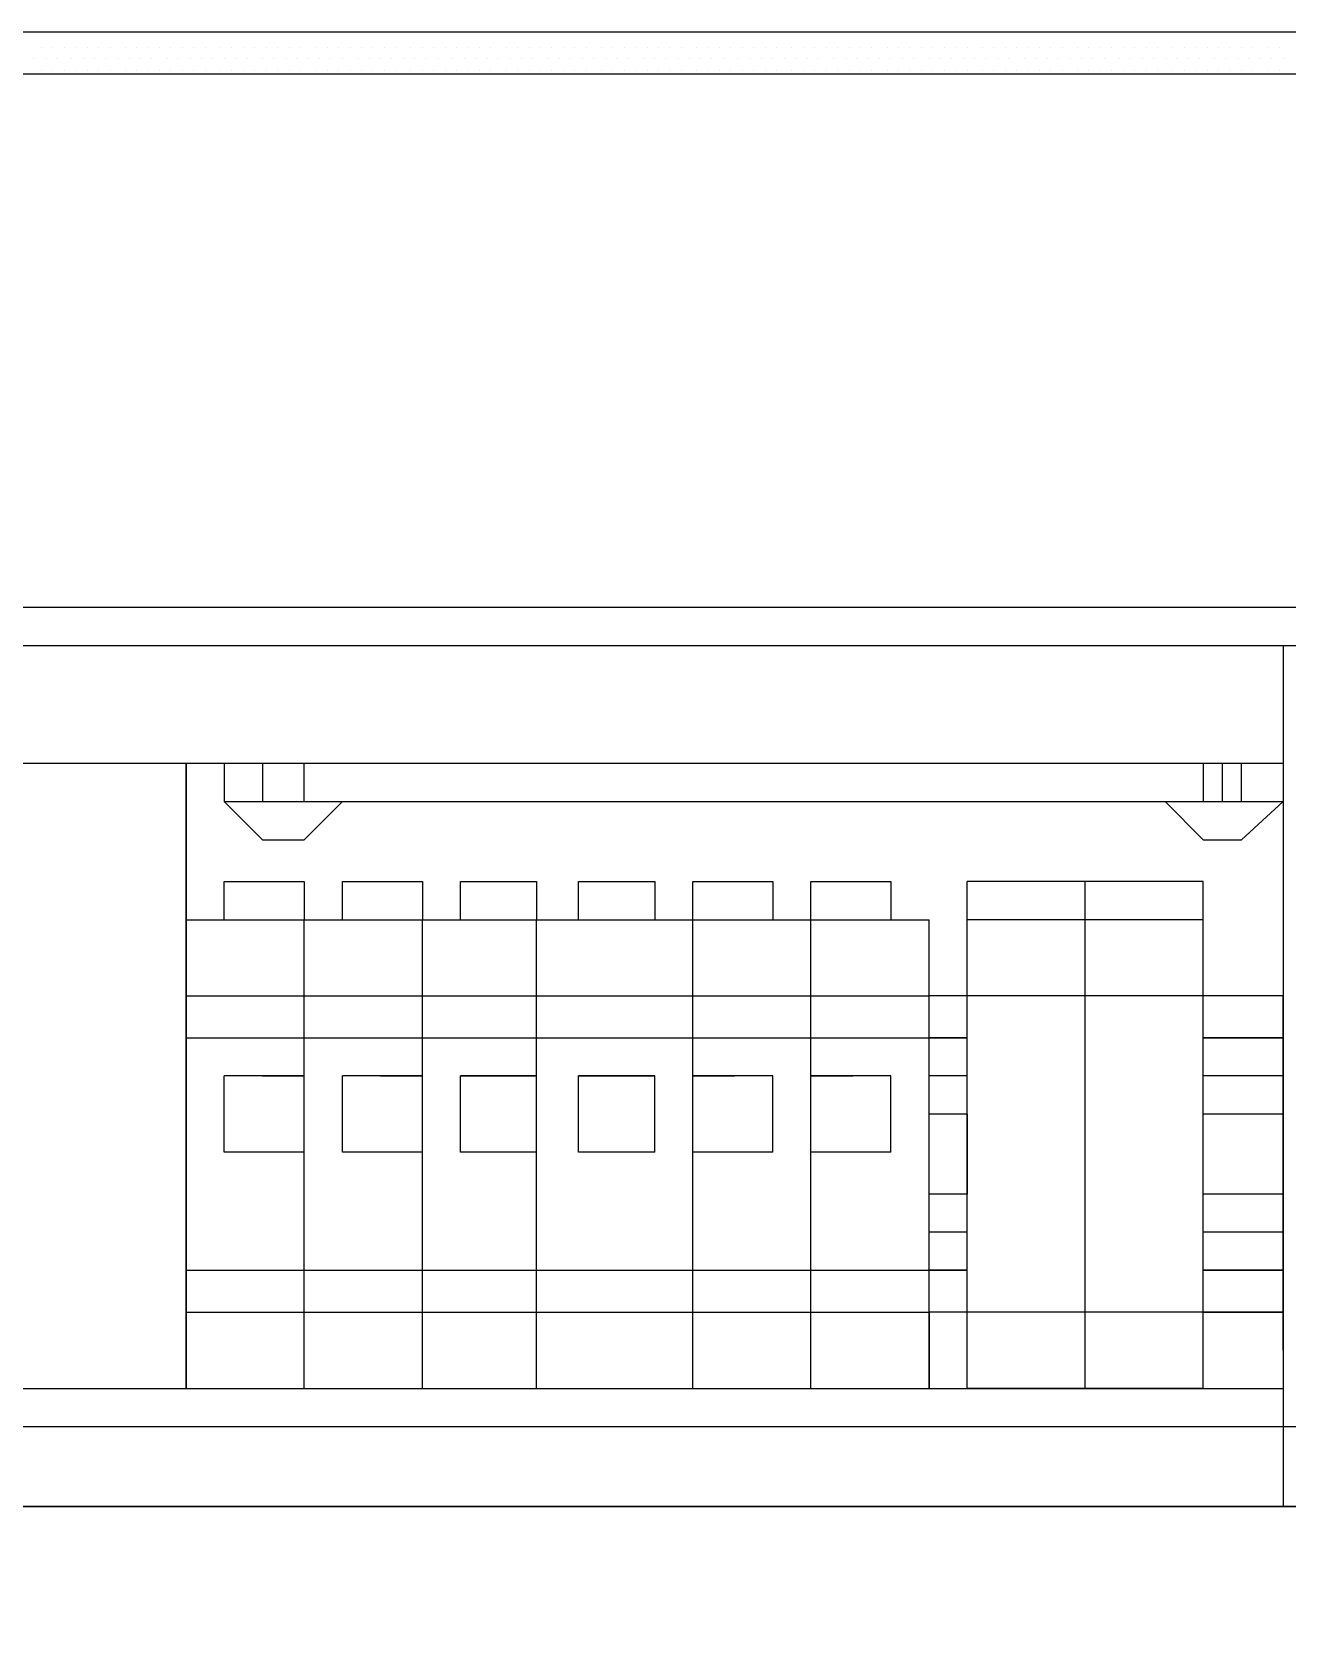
# Model space of a CAD drawing. Header units: metres. Extents: x 17 to 1264, y 17 to 859.
# Drawn here: x 394.6 to 442.1, y 662.2 to 722.6 of the extents above; entities that cross this region are included whole.
import ezdxf

# ---------------------------------------------------------------- set-up
doc = ezdxf.new("R2010")
doc.units = ezdxf.units.M
for name, color, linetype in [('LINES', 7, 'Continuous'), ('POLYLINES', 4, 'Continuous'), ('RECTS', 7, 'Continuous')]:
    doc.layers.add(name, color=color, linetype=linetype)

msp = doc.modelspace()

# ---------------------------------------------------------------- linework, layer by layer
at = {"layer": 'LINES'}
for p, q in [((394.698, 722.592), (394.698, 722.592)), ((395.13, 722.592), (395.13, 722.592)), ((395.562, 722.592), (395.562, 722.592)), ((396.138, 722.592), (396.138, 722.592)), ((396.57, 722.592), (396.57, 722.592)), ((397.002, 722.592), (397.002, 722.592)), ((397.434, 722.592), (397.434, 722.592)), ((397.866, 722.592), (397.866, 722.592)), ((398.298, 722.592), (398.298, 722.592)), ((398.73, 722.592), (398.73, 722.592)), ((399.162, 722.592), (399.162, 722.592)), ((399.738, 722.592), (399.738, 722.592)), ((400.17, 722.592), (400.17, 722.592)), ((400.602, 722.592), (400.602, 722.592)), ((401.034, 722.592), (401.034, 722.592)), ((401.466, 722.592), (401.466, 722.592)), ((401.898, 722.592), (401.898, 722.592)), ((402.33, 722.592), (402.33, 722.592)), ((402.762, 722.592), (402.762, 722.592)), ((403.338, 722.592), (403.338, 722.592)), ((403.77, 722.592), (403.77, 722.592)), ((404.202, 722.592), (404.202, 722.592)), ((404.634, 722.592), (404.634, 722.592)), ((405.066, 722.592), (405.066, 722.592)), ((405.498, 722.592), (405.498, 722.592)), ((405.93, 722.592), (405.93, 722.592)), ((406.362, 722.592), (406.362, 722.592)), ((406.938, 722.592), (406.938, 722.592)), ((407.37, 722.592), (407.37, 722.592)), ((407.802, 722.592), (407.802, 722.592)), ((408.234, 722.592), (408.234, 722.592)), ((408.666, 722.592), (408.666, 722.592)), ((409.098, 722.592), (409.098, 722.592)), ((409.53, 722.592), (409.53, 722.592)), ((409.962, 722.592), (409.962, 722.592)), ((410.538, 722.592), (410.538, 722.592)), ((410.97, 722.592), (410.97, 722.592)), ((411.402, 722.592), (411.402, 722.592)), ((411.834, 722.592), (411.834, 722.592)), ((412.266, 722.592), (412.266, 722.592)), ((412.698, 722.592), (412.698, 722.592)), ((413.13, 722.592), (413.13, 722.592)), ((413.562, 722.592), (413.562, 722.592)), ((414.138, 722.592), (414.138, 722.592)), ((414.57, 722.592), (414.57, 722.592)), ((415.002, 722.592), (415.002, 722.592)), ((415.434, 722.592), (415.434, 722.592)), ((415.866, 722.592), (415.866, 722.592)), ((416.298, 722.592), (416.298, 722.592)), ((416.73, 722.592), (416.73, 722.592)), ((417.162, 722.592), (417.162, 722.592)), ((417.738, 722.592), (417.738, 722.592)), ((418.17, 722.592), (418.17, 722.592)), ((418.602, 722.592), (418.602, 722.592)), ((419.034, 722.592), (419.034, 722.592)), ((419.466, 722.592), (419.466, 722.592)), ((419.898, 722.592), (419.898, 722.592)), ((420.33, 722.592), (420.33, 722.592)), ((420.762, 722.592), (420.762, 722.592)), ((421.338, 722.592), (421.338, 722.592)), ((421.77, 722.592), (421.77, 722.592)), ((422.202, 722.592), (422.202, 722.592)), ((422.634, 722.592), (422.634, 722.592)), ((423.066, 722.592), (423.066, 722.592)), ((423.498, 722.592), (423.498, 722.592)), ((423.93, 722.592), (423.93, 722.592)), ((424.362, 722.592), (424.362, 722.592)), ((424.938, 722.592), (424.938, 722.592)), ((425.37, 722.592), (425.37, 722.592)), ((425.802, 722.592), (425.802, 722.592)), ((426.234, 722.592), (426.234, 722.592)), ((426.666, 722.592), (426.666, 722.592)), ((427.098, 722.592), (427.098, 722.592)), ((427.53, 722.592), (427.53, 722.592)), ((427.962, 722.592), (427.962, 722.592)), ((428.538, 722.592), (428.538, 722.592)), ((428.97, 722.592), (428.97, 722.592)), ((429.402, 722.592), (429.402, 722.592)), ((429.834, 722.592), (429.834, 722.592)), ((430.266, 722.592), (430.266, 722.592)), ((430.698, 722.592), (430.698, 722.592)), ((431.13, 722.592), (431.13, 722.592)), ((431.562, 722.592), (431.562, 722.592)), ((432.138, 722.592), (432.138, 722.592)), ((432.57, 722.592), (432.57, 722.592)), ((433.002, 722.592), (433.002, 722.592)), ((433.434, 722.592), (433.434, 722.592)), ((433.866, 722.592), (433.866, 722.592)), ((434.298, 722.592), (434.298, 722.592)), ((434.73, 722.592), (434.73, 722.592)), ((435.162, 722.592), (435.162, 722.592)), ((435.738, 722.592), (435.738, 722.592)), ((436.17, 722.592), (436.17, 722.592)), ((436.602, 722.592), (436.602, 722.592)), ((437.034, 722.592), (437.034, 722.592)), ((437.466, 722.592), (437.466, 722.592)), ((437.898, 722.592), (437.898, 722.592)), ((438.33, 722.592), (438.33, 722.592)), ((438.762, 722.592), (438.762, 722.592)), ((439.338, 722.592), (439.338, 722.592)), ((439.77, 722.592), (439.77, 722.592)), ((440.202, 722.592), (440.202, 722.592)), ((440.634, 722.592), (440.634, 722.592)), ((441.066, 722.592), (441.066, 722.592)), ((441.498, 722.592), (441.498, 722.592)), ((441.93, 722.592), (441.93, 722.592)), ((394.986, 722.016), (394.986, 722.016)), ((395.418, 722.016), (395.418, 722.016)), ((395.85, 722.016), (395.85, 722.016)), ((396.282, 722.016), (396.282, 722.016)), ((396.714, 722.016), (396.714, 722.016)), ((397.146, 722.016), (397.146, 722.016)), ((397.578, 722.016), (397.578, 722.016)), ((398.154, 722.016), (398.154, 722.016)), ((398.586, 722.016), (398.586, 722.016)), ((399.018, 722.016), (399.018, 722.016)), ((399.45, 722.016), (399.45, 722.016)), ((399.882, 722.016), (399.882, 722.016)), ((400.314, 722.016), (400.314, 722.016)), ((400.746, 722.016), (400.746, 722.016)), ((401.178, 722.016), (401.178, 722.016)), ((401.754, 722.016), (401.754, 722.016)), ((402.186, 722.016), (402.186, 722.016)), ((402.618, 722.016), (402.618, 722.016)), ((403.05, 722.016), (403.05, 722.016)), ((403.482, 722.016), (403.482, 722.016)), ((403.914, 722.016), (403.914, 722.016)), ((404.346, 722.016), (404.346, 722.016)), ((404.778, 722.016), (404.778, 722.016)), ((405.354, 722.016), (405.354, 722.016)), ((405.786, 722.016), (405.786, 722.016)), ((406.218, 722.016), (406.218, 722.016)), ((406.65, 722.016), (406.65, 722.016)), ((407.082, 722.016), (407.082, 722.016)), ((407.514, 722.016), (407.514, 722.016)), ((407.946, 722.016), (407.946, 722.016)), ((408.378, 722.016), (408.378, 722.016)), ((408.954, 722.016), (408.954, 722.016)), ((409.386, 722.016), (409.386, 722.016)), ((409.818, 722.016), (409.818, 722.016)), ((410.25, 722.016), (410.25, 722.016)), ((410.682, 722.016), (410.682, 722.016)), ((411.114, 722.016), (411.114, 722.016)), ((411.546, 722.016), (411.546, 722.016)), ((411.978, 722.016), (411.978, 722.016)), ((412.554, 722.016), (412.554, 722.016)), ((412.986, 722.016), (412.986, 722.016)), ((413.418, 722.016), (413.418, 722.016)), ((413.85, 722.016), (413.85, 722.016)), ((414.282, 722.016), (414.282, 722.016)), ((414.714, 722.016), (414.714, 722.016)), ((415.146, 722.016), (415.146, 722.016)), ((415.578, 722.016), (415.578, 722.016)), ((416.154, 722.016), (416.154, 722.016)), ((416.586, 722.016), (416.586, 722.016)), ((417.018, 722.016), (417.018, 722.016)), ((417.45, 722.016), (417.45, 722.016)), ((417.882, 722.016), (417.882, 722.016)), ((418.314, 722.016), (418.314, 722.016)), ((418.746, 722.016), (418.746, 722.016)), ((419.178, 722.016), (419.178, 722.016)), ((419.754, 722.016), (419.754, 722.016)), ((420.186, 722.016), (420.186, 722.016)), ((420.618, 722.016), (420.618, 722.016)), ((421.05, 722.016), (421.05, 722.016)), ((421.482, 722.016), (421.482, 722.016)), ((421.914, 722.016), (421.914, 722.016)), ((422.346, 722.016), (422.346, 722.016)), ((422.778, 722.016), (422.778, 722.016)), ((423.354, 722.016), (423.354, 722.016)), ((423.786, 722.016), (423.786, 722.016)), ((424.218, 722.016), (424.218, 722.016)), ((424.65, 722.016), (424.65, 722.016)), ((425.082, 722.016), (425.082, 722.016)), ((425.514, 722.016), (425.514, 722.016)), ((425.946, 722.016), (425.946, 722.016)), ((426.378, 722.016), (426.378, 722.016)), ((426.954, 722.016), (426.954, 722.016)), ((427.386, 722.016), (427.386, 722.016)), ((427.818, 722.016), (427.818, 722.016)), ((428.25, 722.016), (428.25, 722.016)), ((428.682, 722.016), (428.682, 722.016)), ((429.114, 722.016), (429.114, 722.016)), ((429.546, 722.016), (429.546, 722.016)), ((429.978, 722.016), (429.978, 722.016)), ((430.554, 722.016), (430.554, 722.016)), ((430.986, 722.016), (430.986, 722.016)), ((431.418, 722.016), (431.418, 722.016)), ((431.85, 722.016), (431.85, 722.016)), ((432.282, 722.016), (432.282, 722.016)), ((432.714, 722.016), (432.714, 722.016)), ((433.146, 722.016), (433.146, 722.016)), ((433.578, 722.016), (433.578, 722.016)), ((434.154, 722.016), (434.154, 722.016)), ((434.586, 722.016), (434.586, 722.016)), ((435.018, 722.016), (435.018, 722.016)), ((435.45, 722.016), (435.45, 722.016)), ((435.882, 722.016), (435.882, 722.016)), ((436.314, 722.016), (436.314, 722.016)), ((436.746, 722.016), (436.746, 722.016)), ((437.178, 722.016), (437.178, 722.016)), ((437.754, 722.016), (437.754, 722.016)), ((438.186, 722.016), (438.186, 722.016)), ((438.618, 722.016), (438.618, 722.016)), ((439.05, 722.016), (439.05, 722.016)), ((439.482, 722.016), (439.482, 722.016)), ((439.914, 722.016), (439.914, 722.016)), ((440.346, 722.016), (440.346, 722.016)), ((440.778, 722.016), (440.778, 722.016)), ((441.354, 722.016), (441.354, 722.016)), ((441.786, 722.016), (441.786, 722.016)), ((394.698, 721.584), (394.698, 721.584)), ((395.13, 721.584), (395.13, 721.584)), ((395.562, 721.584), (395.562, 721.584)), ((396.138, 721.584), (396.138, 721.584)), ((396.57, 721.584), (396.57, 721.584)), ((397.002, 721.584), (397.002, 721.584)), ((397.434, 721.584), (397.434, 721.584)), ((397.866, 721.584), (397.866, 721.584)), ((398.298, 721.584), (398.298, 721.584)), ((398.73, 721.584), (398.73, 721.584)), ((399.162, 721.584), (399.162, 721.584)), ((399.738, 721.584), (399.738, 721.584)), ((400.17, 721.584), (400.17, 721.584)), ((400.602, 721.584), (400.602, 721.584)), ((401.034, 721.584), (401.034, 721.584)), ((401.466, 721.584), (401.466, 721.584)), ((401.898, 721.584), (401.898, 721.584)), ((402.33, 721.584), (402.33, 721.584)), ((402.762, 721.584), (402.762, 721.584)), ((403.338, 721.584), (403.338, 721.584)), ((403.77, 721.584), (403.77, 721.584)), ((404.202, 721.584), (404.202, 721.584)), ((404.634, 721.584), (404.634, 721.584)), ((405.066, 721.584), (405.066, 721.584)), ((405.498, 721.584), (405.498, 721.584)), ((405.93, 721.584), (405.93, 721.584)), ((406.362, 721.584), (406.362, 721.584)), ((406.938, 721.584), (406.938, 721.584)), ((407.37, 721.584), (407.37, 721.584)), ((407.802, 721.584), (407.802, 721.584)), ((408.234, 721.584), (408.234, 721.584)), ((408.666, 721.584), (408.666, 721.584)), ((409.098, 721.584), (409.098, 721.584)), ((409.53, 721.584), (409.53, 721.584)), ((409.962, 721.584), (409.962, 721.584)), ((410.538, 721.584), (410.538, 721.584)), ((410.97, 721.584), (410.97, 721.584)), ((411.402, 721.584), (411.402, 721.584)), ((411.834, 721.584), (411.834, 721.584)), ((412.266, 721.584), (412.266, 721.584)), ((412.698, 721.584), (412.698, 721.584)), ((413.13, 721.584), (413.13, 721.584)), ((413.562, 721.584), (413.562, 721.584)), ((414.138, 721.584), (414.138, 721.584)), ((414.57, 721.584), (414.57, 721.584)), ((415.002, 721.584), (415.002, 721.584)), ((415.434, 721.584), (415.434, 721.584)), ((415.866, 721.584), (415.866, 721.584)), ((416.298, 721.584), (416.298, 721.584)), ((416.73, 721.584), (416.73, 721.584)), ((417.162, 721.584), (417.162, 721.584)), ((417.738, 721.584), (417.738, 721.584)), ((418.17, 721.584), (418.17, 721.584)), ((418.602, 721.584), (418.602, 721.584)), ((419.034, 721.584), (419.034, 721.584)), ((419.466, 721.584), (419.466, 721.584)), ((419.898, 721.584), (419.898, 721.584)), ((420.33, 721.584), (420.33, 721.584)), ((420.762, 721.584), (420.762, 721.584)), ((421.338, 721.584), (421.338, 721.584)), ((421.77, 721.584), (421.77, 721.584)), ((422.202, 721.584), (422.202, 721.584)), ((422.634, 721.584), (422.634, 721.584)), ((423.066, 721.584), (423.066, 721.584)), ((423.498, 721.584), (423.498, 721.584)), ((423.93, 721.584), (423.93, 721.584)), ((424.362, 721.584), (424.362, 721.584)), ((424.938, 721.584), (424.938, 721.584)), ((425.37, 721.584), (425.37, 721.584)), ((425.802, 721.584), (425.802, 721.584)), ((426.234, 721.584), (426.234, 721.584)), ((426.666, 721.584), (426.666, 721.584)), ((427.098, 721.584), (427.098, 721.584)), ((427.53, 721.584), (427.53, 721.584)), ((427.962, 721.584), (427.962, 721.584)), ((428.538, 721.584), (428.538, 721.584)), ((428.97, 721.584), (428.97, 721.584)), ((429.402, 721.584), (429.402, 721.584)), ((429.834, 721.584), (429.834, 721.584)), ((430.266, 721.584), (430.266, 721.584)), ((430.698, 721.584), (430.698, 721.584)), ((431.13, 721.584), (431.13, 721.584)), ((431.562, 721.584), (431.562, 721.584)), ((432.138, 721.584), (432.138, 721.584)), ((432.57, 721.584), (432.57, 721.584)), ((433.002, 721.584), (433.002, 721.584)), ((433.434, 721.584), (433.434, 721.584)), ((433.866, 721.584), (433.866, 721.584)), ((434.298, 721.584), (434.298, 721.584)), ((434.73, 721.584), (434.73, 721.584)), ((435.162, 721.584), (435.162, 721.584)), ((435.738, 721.584), (435.738, 721.584)), ((436.17, 721.584), (436.17, 721.584)), ((436.602, 721.584), (436.602, 721.584)), ((437.034, 721.584), (437.034, 721.584)), ((437.466, 721.584), (437.466, 721.584)), ((437.898, 721.584), (437.898, 721.584)), ((438.33, 721.584), (438.33, 721.584)), ((438.762, 721.584), (438.762, 721.584)), ((439.338, 721.584), (439.338, 721.584)), ((439.77, 721.584), (439.77, 721.584)), ((440.202, 721.584), (440.202, 721.584)), ((440.634, 721.584), (440.634, 721.584)), ((441.066, 721.584), (441.066, 721.584)), ((441.498, 721.584), (441.498, 721.584)), ((441.93, 721.584), (441.93, 721.584)), ((312.33, 721.008), (459.066, 721.008)), ((394.986, 721.152), (394.986, 721.152)), ((395.418, 721.152), (395.418, 721.152)), ((395.85, 721.152), (395.85, 721.152)), ((396.282, 721.152), (396.282, 721.152)), ((396.714, 721.152), (396.714, 721.152)), ((397.146, 721.152), (397.146, 721.152)), ((397.578, 721.152), (397.578, 721.152)), ((398.154, 721.152), (398.154, 721.152)), ((398.586, 721.152), (398.586, 721.152)), ((399.018, 721.152), (399.018, 721.152)), ((399.45, 721.152), (399.45, 721.152)), ((399.882, 721.152), (399.882, 721.152)), ((400.314, 721.152), (400.314, 721.152)), ((400.746, 721.152), (400.746, 721.152)), ((401.178, 721.152), (401.178, 721.152)), ((401.754, 721.152), (401.754, 721.152)), ((402.186, 721.152), (402.186, 721.152)), ((402.618, 721.152), (402.618, 721.152)), ((403.05, 721.152), (403.05, 721.152)), ((403.482, 721.152), (403.482, 721.152)), ((403.914, 721.152), (403.914, 721.152)), ((404.346, 721.152), (404.346, 721.152)), ((404.778, 721.152), (404.778, 721.152)), ((405.354, 721.152), (405.354, 721.152)), ((405.786, 721.152), (405.786, 721.152)), ((406.218, 721.152), (406.218, 721.152)), ((406.65, 721.152), (406.65, 721.152)), ((407.082, 721.152), (407.082, 721.152)), ((407.514, 721.152), (407.514, 721.152)), ((407.946, 721.152), (407.946, 721.152)), ((408.378, 721.152), (408.378, 721.152)), ((408.954, 721.152), (408.954, 721.152)), ((409.386, 721.152), (409.386, 721.152)), ((409.818, 721.152), (409.818, 721.152)), ((410.25, 721.152), (410.25, 721.152)), ((410.682, 721.152), (410.682, 721.152)), ((411.114, 721.152), (411.114, 721.152)), ((411.546, 721.152), (411.546, 721.152)), ((411.978, 721.152), (411.978, 721.152)), ((412.554, 721.152), (412.554, 721.152)), ((412.986, 721.152), (412.986, 721.152)), ((413.418, 721.152), (413.418, 721.152)), ((413.85, 721.152), (413.85, 721.152)), ((414.282, 721.152), (414.282, 721.152)), ((414.714, 721.152), (414.714, 721.152)), ((415.146, 721.152), (415.146, 721.152)), ((415.578, 721.152), (415.578, 721.152)), ((416.154, 721.152), (416.154, 721.152)), ((416.586, 721.152), (416.586, 721.152)), ((417.018, 721.152), (417.018, 721.152)), ((417.45, 721.152), (417.45, 721.152)), ((417.882, 721.152), (417.882, 721.152)), ((418.314, 721.152), (418.314, 721.152)), ((418.746, 721.152), (418.746, 721.152)), ((419.178, 721.152), (419.178, 721.152)), ((419.754, 721.152), (419.754, 721.152)), ((420.186, 721.152), (420.186, 721.152)), ((420.618, 721.152), (420.618, 721.152)), ((421.05, 721.152), (421.05, 721.152)), ((421.482, 721.152), (421.482, 721.152)), ((421.914, 721.152), (421.914, 721.152)), ((422.346, 721.152), (422.346, 721.152)), ((422.778, 721.152), (422.778, 721.152)), ((423.354, 721.152), (423.354, 721.152)), ((423.786, 721.152), (423.786, 721.152)), ((424.218, 721.152), (424.218, 721.152)), ((424.65, 721.152), (424.65, 721.152)), ((425.082, 721.152), (425.082, 721.152)), ((425.514, 721.152), (425.514, 721.152)), ((425.946, 721.152), (425.946, 721.152)), ((426.378, 721.152), (426.378, 721.152)), ((426.954, 721.152), (426.954, 721.152)), ((427.386, 721.152), (427.386, 721.152)), ((427.818, 721.152), (427.818, 721.152)), ((428.25, 721.152), (428.25, 721.152)), ((428.682, 721.152), (428.682, 721.152)), ((429.114, 721.152), (429.114, 721.152)), ((429.546, 721.152), (429.546, 721.152)), ((429.978, 721.152), (429.978, 721.152)), ((430.554, 721.152), (430.554, 721.152)), ((430.986, 721.152), (430.986, 721.152)), ((431.418, 721.152), (431.418, 721.152)), ((431.85, 721.152), (431.85, 721.152)), ((432.282, 721.152), (432.282, 721.152)), ((432.714, 721.152), (432.714, 721.152)), ((433.146, 721.152), (433.146, 721.152)), ((433.578, 721.152), (433.578, 721.152)), ((434.154, 721.152), (434.154, 721.152)), ((434.586, 721.152), (434.586, 721.152)), ((435.018, 721.152), (435.018, 721.152)), ((435.45, 721.152), (435.45, 721.152)), ((435.882, 721.152), (435.882, 721.152)), ((436.314, 721.152), (436.314, 721.152)), ((436.746, 721.152), (436.746, 721.152)), ((437.178, 721.152), (437.178, 721.152)), ((437.754, 721.152), (437.754, 721.152)), ((438.186, 721.152), (438.186, 721.152)), ((438.618, 721.152), (438.618, 721.152)), ((439.05, 721.152), (439.05, 721.152)), ((439.482, 721.152), (439.482, 721.152)), ((439.914, 721.152), (439.914, 721.152)), ((440.346, 721.152), (440.346, 721.152)), ((440.778, 721.152), (440.778, 721.152)), ((441.354, 721.152), (441.354, 721.152)), ((441.786, 721.152), (441.786, 721.152)), ((312.762, 700.848), (464.826, 700.848)), ((313.05, 700.848), (464.106, 700.848)), ((326.442, 699.408), (449.274, 699.408)), ((327.882, 699.408), (449.274, 699.408)), ((441.93, 699.408), (441.93, 666.864)), ((441.93, 694.944), (332.346, 694.944)), ((400.458, 671.328), (400.458, 694.944)), ((400.458, 694.944), (400.458, 671.328)), ((401.898, 694.944), (401.898, 693.504)), ((439.626, 694.944), (439.626, 693.504)), ((441.93, 694.944), (441.93, 693.504)), ((401.898, 693.504), (441.93, 693.504)), ((401.898, 690.48), (404.922, 690.48)), ((401.898, 690.48), (404.922, 690.48)), ((401.898, 690.48), (401.898, 690.48)), ((401.898, 689.04), (401.898, 690.48)), ((401.898, 689.04), (401.898, 690.48)), ((404.922, 690.48), (404.922, 690.48)), ((404.922, 690.48), (404.922, 689.04)), ((404.922, 690.48), (404.922, 689.04)), ((406.362, 690.48), (409.386, 690.48)), ((406.362, 690.48), (406.362, 690.48)), ((406.362, 689.04), (406.362, 690.48)), ((406.362, 689.04), (406.362, 690.48)), ((406.362, 690.48), (409.386, 690.48)), ((409.386, 690.48), (409.386, 690.48)), ((409.386, 690.48), (409.386, 689.04)), ((409.386, 690.48), (409.386, 689.04)), ((410.826, 690.48), (410.826, 690.48)), ((410.826, 689.04), (410.826, 690.48)), ((410.826, 689.04), (410.826, 690.48)), ((410.826, 690.48), (413.706, 690.48)), ((410.826, 690.48), (413.706, 690.48)), ((413.706, 690.48), (413.706, 690.48)), ((413.706, 690.48), (413.706, 689.04)), ((413.706, 690.48), (413.706, 689.04)), ((415.29, 690.48), (415.29, 690.48)), ((415.29, 689.04), (415.29, 690.48)), ((415.29, 689.04), (415.29, 690.48)), ((415.29, 690.48), (418.17, 690.48)), ((415.29, 690.48), (418.17, 690.48)), ((418.17, 690.48), (418.17, 690.48)), ((418.17, 690.48), (418.17, 689.04)), ((418.17, 690.48), (418.17, 689.04)), ((419.61, 690.48), (422.634, 690.48)), ((419.61, 690.48), (422.634, 690.48)), ((419.61, 690.48), (419.61, 690.48)), ((419.61, 689.04), (419.61, 690.48)), ((419.61, 689.04), (419.61, 690.48)), ((422.634, 690.48), (422.634, 690.48)), ((422.634, 690.48), (422.634, 689.04)), ((422.634, 690.48), (422.634, 689.04)), ((424.074, 690.48), (424.074, 690.48)), ((424.074, 689.04), (424.074, 690.48)), ((424.074, 689.04), (424.074, 690.48)), ((424.074, 690.48), (427.098, 690.48)), ((424.074, 690.48), (427.098, 690.48)), ((427.098, 690.48), (427.098, 690.48)), ((427.098, 690.48), (427.098, 689.04)), ((427.098, 690.48), (427.098, 689.04)), ((438.906, 690.48), (429.978, 690.48)), ((429.978, 671.328), (429.978, 690.48)), ((434.442, 671.328), (434.442, 690.48)), ((438.906, 671.328), (438.906, 690.48)), ((400.458, 689.04), (428.538, 689.04)), ((400.458, 689.04), (428.538, 689.04)), ((404.922, 671.328), (404.922, 689.04)), ((409.386, 671.328), (409.386, 689.04)), ((413.706, 671.328), (413.706, 689.04)), ((419.61, 671.328), (419.61, 689.04)), ((424.074, 671.328), (424.074, 689.04)), ((428.538, 671.328), (428.538, 689.04)), ((438.906, 689.04), (429.978, 689.04)), ((400.458, 686.16), (428.538, 686.16)), ((429.978, 686.16), (428.538, 686.16)), ((429.978, 686.16), (428.538, 686.16)), ((438.906, 686.16), (429.978, 686.16)), ((441.93, 686.16), (438.906, 686.16)), ((441.93, 686.16), (438.906, 686.16)), ((441.93, 674.208), (441.93, 686.16)), ((400.458, 684.576), (428.538, 684.576)), ((428.538, 684.576), (429.978, 684.576)), ((428.538, 684.576), (429.978, 684.576)), ((428.538, 684.576), (429.978, 684.576)), ((428.538, 684.576), (429.978, 684.576)), ((429.978, 684.576), (428.538, 684.576)), ((429.978, 684.576), (428.538, 684.576)), ((438.906, 684.576), (441.93, 684.576)), ((438.906, 684.576), (441.93, 684.576)), ((438.906, 684.576), (441.93, 684.576)), ((438.906, 684.576), (441.93, 684.576)), ((441.93, 684.576), (438.906, 684.576)), ((441.93, 684.576), (438.906, 684.576)), ((441.93, 684.576), (441.93, 684.576)), ((404.922, 683.136), (401.898, 683.136)), ((403.338, 683.136), (401.898, 683.136)), ((403.338, 683.136), (401.898, 683.136)), ((404.922, 683.136), (401.898, 683.136)), ((401.898, 683.136), (401.898, 683.136)), ((401.898, 683.136), (401.898, 683.136)), ((401.898, 680.256), (401.898, 683.136)), ((401.898, 680.256), (401.898, 683.136)), ((401.898, 680.256), (401.898, 683.136)), ((401.898, 683.136), (401.898, 683.136)), ((401.898, 683.136), (401.898, 683.136)), ((401.898, 683.136), (401.898, 683.136)), ((403.338, 683.136), (403.338, 683.136)), ((404.922, 683.136), (403.338, 683.136)), ((403.338, 683.136), (404.922, 683.136)), ((404.922, 680.256), (404.922, 683.136)), ((404.922, 683.136), (404.922, 683.136)), ((404.922, 680.256), (404.922, 683.136)), ((404.922, 680.256), (404.922, 683.136)), ((404.922, 683.136), (404.922, 683.136)), ((406.362, 683.136), (406.362, 683.136)), ((406.362, 683.136), (406.362, 683.136)), ((406.362, 680.256), (406.362, 683.136)), ((406.362, 680.256), (406.362, 683.136)), ((406.362, 680.256), (406.362, 683.136)), ((406.362, 683.136), (406.362, 683.136)), ((406.362, 683.136), (406.362, 683.136)), ((409.386, 683.136), (406.362, 683.136)), ((407.802, 683.136), (406.362, 683.136)), ((407.802, 683.136), (406.362, 683.136)), ((409.386, 683.136), (406.362, 683.136)), ((406.362, 683.136), (406.362, 683.136)), ((407.802, 683.136), (407.802, 683.136)), ((409.386, 683.136), (407.802, 683.136)), ((407.802, 683.136), (409.386, 683.136)), ((409.386, 683.136), (409.386, 683.136)), ((409.386, 683.136), (409.386, 683.136)), ((409.386, 680.256), (409.386, 683.136)), ((409.386, 680.256), (409.386, 683.136)), ((409.386, 680.256), (409.386, 683.136)), ((410.826, 683.136), (412.266, 683.136)), ((410.826, 680.256), (410.826, 683.136)), ((410.826, 680.256), (410.826, 683.136)), ((410.826, 680.256), (410.826, 683.136)), ((410.826, 683.136), (410.826, 683.136)), ((410.826, 683.136), (410.826, 683.136)), ((413.706, 683.136), (410.826, 683.136)), ((413.706, 683.136), (410.826, 683.136)), ((412.266, 683.136), (410.826, 683.136)), ((412.266, 683.136), (412.266, 683.136)), ((412.266, 683.136), (412.266, 683.136)), ((413.706, 683.136), (412.266, 683.136)), ((412.266, 683.136), (413.706, 683.136)), ((412.266, 683.136), (412.266, 683.136)), ((412.266, 683.136), (412.266, 683.136)), ((413.706, 680.256), (413.706, 683.136)), ((413.706, 680.256), (413.706, 683.136)), ((413.706, 683.136), (413.706, 683.136)), ((413.706, 680.256), (413.706, 683.136)), ((413.706, 683.136), (413.706, 683.136)), ((415.29, 683.136), (415.29, 683.136)), ((415.29, 680.256), (415.29, 683.136)), ((415.29, 683.136), (416.73, 683.136)), ((415.29, 680.256), (415.29, 683.136)), ((415.29, 680.256), (415.29, 683.136)), ((415.29, 683.136), (415.29, 683.136)), ((418.17, 683.136), (415.29, 683.136)), ((418.17, 683.136), (415.29, 683.136)), ((416.73, 683.136), (415.29, 683.136)), ((416.73, 683.136), (416.73, 683.136)), ((416.73, 683.136), (416.73, 683.136)), ((418.17, 683.136), (416.73, 683.136)), ((416.73, 683.136), (418.17, 683.136)), ((416.73, 683.136), (416.73, 683.136)), ((416.73, 683.136), (416.73, 683.136)), ((418.17, 680.256), (418.17, 683.136)), ((418.17, 680.256), (418.17, 683.136)), ((418.17, 680.256), (418.17, 683.136)), ((418.17, 683.136), (418.17, 683.136)), ((418.17, 683.136), (418.17, 683.136)), ((422.634, 683.136), (419.61, 683.136)), ((422.634, 683.136), (419.61, 683.136)), ((419.61, 683.136), (421.194, 683.136)), ((419.61, 680.256), (419.61, 683.136)), ((419.61, 680.256), (419.61, 683.136)), ((419.61, 680.256), (419.61, 683.136)), ((419.61, 683.136), (419.61, 683.136)), ((419.61, 683.136), (419.61, 683.136)), ((421.194, 683.136), (419.61, 683.136)), ((422.634, 683.136), (421.194, 683.136)), ((422.634, 683.136), (421.194, 683.136)), ((421.194, 683.136), (421.194, 683.136)), ((422.634, 680.256), (422.634, 683.136)), ((422.634, 680.256), (422.634, 683.136)), ((422.634, 680.256), (422.634, 683.136)), ((422.634, 683.136), (422.634, 683.136)), ((422.634, 683.136), (422.634, 683.136)), ((422.634, 683.136), (422.634, 683.136)), ((422.634, 683.136), (422.634, 683.136)), ((422.634, 683.136), (422.634, 683.136)), ((424.074, 683.136), (425.658, 683.136)), ((424.074, 680.256), (424.074, 683.136)), ((424.074, 680.256), (424.074, 683.136)), ((424.074, 680.256), (424.074, 683.136)), ((424.074, 683.136), (424.074, 683.136)), ((424.074, 683.136), (424.074, 683.136)), ((427.098, 683.136), (424.074, 683.136)), ((427.098, 683.136), (424.074, 683.136)), ((425.658, 683.136), (424.074, 683.136)), ((425.658, 683.136), (425.658, 683.136)), ((427.098, 683.136), (425.658, 683.136)), ((427.098, 683.136), (425.658, 683.136)), ((427.098, 683.136), (427.098, 683.136)), ((427.098, 680.256), (427.098, 683.136)), ((427.098, 680.256), (427.098, 683.136)), ((427.098, 683.136), (427.098, 683.136)), ((427.098, 683.136), (427.098, 683.136)), ((427.098, 683.136), (427.098, 683.136)), ((427.098, 683.136), (427.098, 683.136)), ((427.098, 680.256), (427.098, 683.136)), ((429.978, 683.136), (428.538, 683.136)), ((429.978, 683.136), (428.538, 683.136)), ((441.93, 683.136), (438.906, 683.136)), ((441.93, 683.136), (438.906, 683.136)), ((441.93, 683.136), (441.93, 683.136)), ((429.978, 681.696), (428.538, 681.696)), ((429.978, 681.696), (428.538, 681.696)), ((429.978, 681.696), (429.978, 678.672)), ((441.93, 681.696), (438.906, 681.696)), ((441.93, 681.696), (438.906, 681.696)), ((441.93, 681.696), (441.93, 678.672)), ((404.922, 680.256), (401.898, 680.256)), ((401.898, 680.256), (401.898, 680.256)), ((404.922, 680.256), (404.922, 680.256)), ((409.386, 680.256), (406.362, 680.256)), ((406.362, 680.256), (406.362, 680.256)), ((409.386, 680.256), (409.386, 680.256)), ((413.706, 680.256), (410.826, 680.256)), ((410.826, 680.256), (410.826, 680.256)), ((413.706, 680.256), (413.706, 680.256)), ((418.17, 680.256), (415.29, 680.256)), ((418.17, 680.256), (418.17, 680.256)), ((422.634, 680.256), (419.61, 680.256)), ((419.61, 680.256), (419.61, 680.256)), ((422.634, 680.256), (422.634, 680.256)), ((427.098, 680.256), (424.074, 680.256)), ((424.074, 680.256), (424.074, 680.256)), ((429.978, 680.256), (429.978, 680.256)), ((429.978, 680.256), (429.978, 680.256)), ((441.93, 680.256), (441.93, 680.256)), ((441.93, 680.256), (441.93, 680.256)), ((429.978, 678.672), (428.538, 678.672)), ((429.978, 678.672), (428.538, 678.672)), ((441.93, 678.672), (438.906, 678.672)), ((441.93, 678.672), (438.906, 678.672)), ((429.978, 677.232), (428.538, 677.232)), ((429.978, 677.232), (428.538, 677.232)), ((441.93, 677.232), (438.906, 677.232)), ((441.93, 677.232), (438.906, 677.232)), ((441.93, 677.232), (441.93, 677.232)), ((400.458, 675.792), (428.538, 675.792)), ((428.538, 675.792), (429.978, 675.792)), ((428.538, 675.792), (429.978, 675.792)), ((429.978, 675.792), (428.538, 675.792)), ((429.978, 675.792), (428.538, 675.792)), ((429.978, 675.792), (428.538, 675.792)), ((429.978, 675.792), (428.538, 675.792)), ((438.906, 675.792), (441.93, 675.792)), ((438.906, 675.792), (441.93, 675.792)), ((441.93, 675.792), (438.906, 675.792)), ((441.93, 675.792), (438.906, 675.792)), ((441.93, 675.792), (438.906, 675.792)), ((441.93, 675.792), (438.906, 675.792)), ((441.93, 675.792), (441.93, 675.792)), ((400.458, 674.208), (428.538, 674.208)), ((428.538, 674.208), (428.538, 674.208)), ((428.538, 674.208), (428.538, 671.328)), ((429.978, 674.208), (428.538, 674.208)), ((429.978, 674.208), (428.538, 674.208)), ((429.978, 674.208), (428.538, 674.208)), ((429.978, 674.208), (428.538, 674.208)), ((438.906, 674.208), (429.978, 674.208)), ((429.978, 671.328), (429.978, 674.208)), ((429.978, 674.208), (429.978, 674.208)), ((441.93, 674.208), (438.906, 674.208)), ((441.93, 674.208), (438.906, 674.208)), ((441.93, 672.768), (441.93, 674.208)), ((441.93, 674.208), (441.93, 674.208)), ((441.93, 672.768), (441.93, 672.768)), ((332.346, 671.328), (441.93, 671.328)), ((400.458, 671.328), (428.538, 671.328)), ((400.458, 671.328), (428.538, 671.328)), ((438.906, 671.328), (429.978, 671.328)), ((330.906, 669.888), (444.81, 669.888)), ((326.442, 666.864), (449.274, 666.864)), ((443.37, 666.864), (332.346, 666.864)), ((438.906, 666.864), (464.826, 666.864)), ((438.906, 666.864), (446.394, 666.864)), ((438.906, 666.864), (438.906, 666.864))]:
    msp.add_line(p, q, dxfattribs=at)
at = {"layer": 'POLYLINES'}
for points in [[(403.338, 694.944), (403.338, 693.504), (404.922, 693.504), (404.922, 694.944)], [(403.338, 694.944), (403.338, 693.504), (404.922, 693.504), (404.922, 694.944)], [(438.906, 694.944), (438.906, 693.504), (440.346, 693.504), (440.346, 694.944)], [(401.898, 693.504), (403.338, 692.064), (404.922, 692.064), (406.362, 693.504)], [(437.466, 693.504), (438.906, 692.064), (440.346, 692.064), (441.93, 693.504)], [(438.906, 674.208), (441.93, 674.208), (441.93, 671.328)]]:
    msp.add_lwpolyline(points, dxfattribs=at)
at = {"layer": 'RECTS'}
for points in [[(310.89, 722.592), (466.842, 722.592), (466.842, 124.272), (310.89, 124.272)], [(312.33, 721.008), (465.402, 721.008), (465.402, 125.712), (312.33, 125.712)]]:
    msp.add_lwpolyline(points, dxfattribs=at)

doc.saveas('drawing.dxf')
